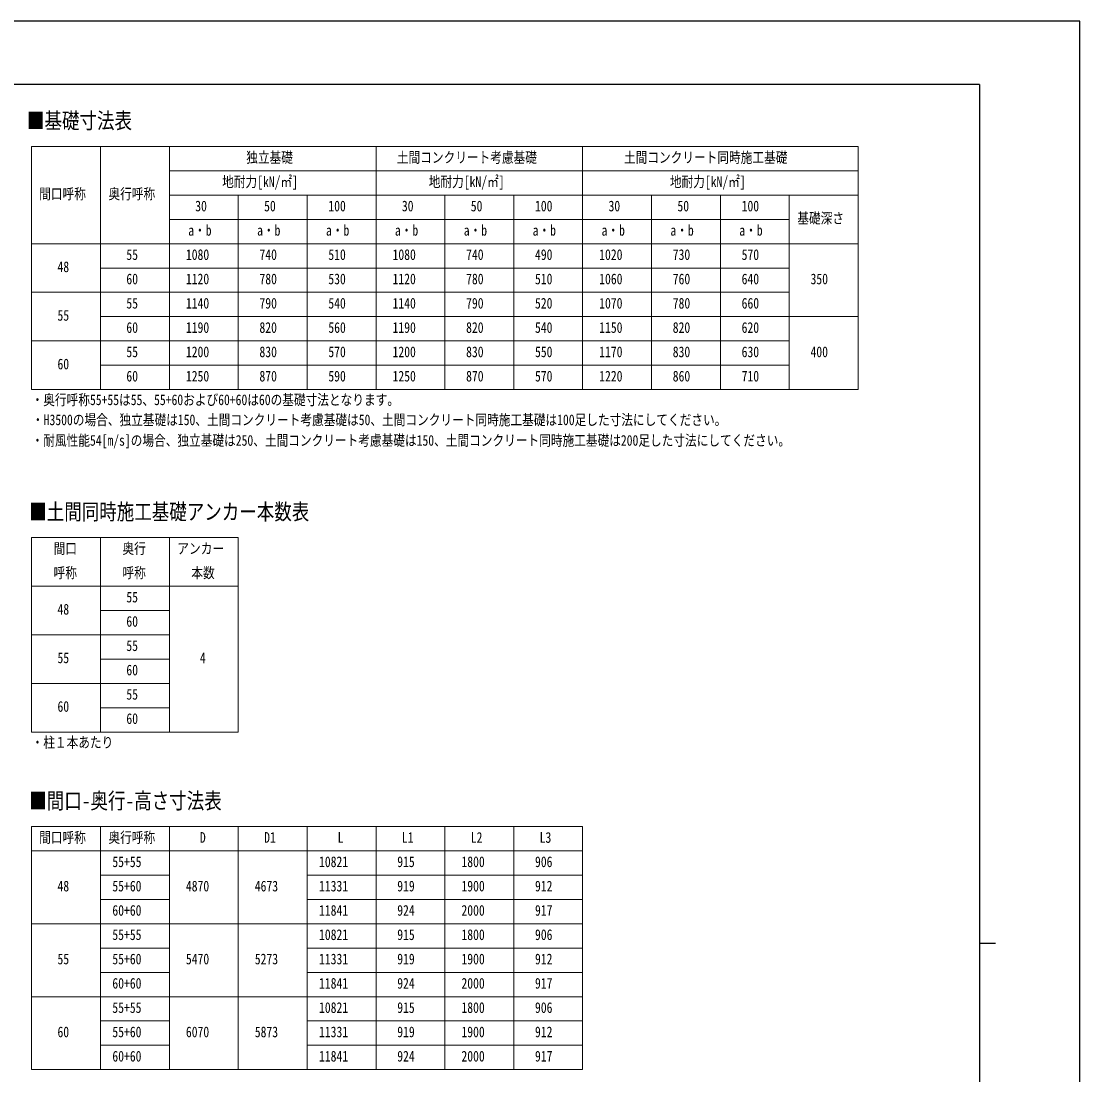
# Model space of a CAD drawing. Units: millimetres, scale not verified. Extents: x -16820 to 16820, y -11880 to 11880.
# Drawn here: x 3756 to 16820, y -1126 to 11880 of the extents above; entities that cross this region are included whole.
import ezdxf
from ezdxf.enums import TextEntityAlignment as Align

# ---------------------------------------------------------------- set-up
doc = ezdxf.new("R2010")
doc.units = ezdxf.units.MM
doc.header["$LTSCALE"] = 50
doc.layers.add('0-1_TABLE1', color=7, linetype='Continuous', lineweight=18)
doc.layers.add('0-2_USER1', color=3, linetype='Continuous')
doc.layers.add('0-7_YKK_ZWAK', color=7, linetype='Continuous')
doc.styles.add('ＭＳ ゴシック', font='')
doc.styles.get('ＭＳ ゴシック').set_extended_font_data('MS Gothic')

msp = doc.modelspace()

# ---------------------------------------------------------------- linework, layer by layer
at = {"layer": '0-1_TABLE1'}
for p, q in [((3885.08, 10333), (14085.08, 10333)), ((3885.08, 10333), (3885.08, 7333)), ((4735.08, 10333), (4735.08, 7333)), ((5585.08, 10333), (5585.08, 7333)), ((8135.08, 10333), (8135.08, 7333)), ((10685.08, 10333), (10685.08, 7333)), ((5585.08, 10033), (14085.08, 10033)), ((5585.08, 9733), (14085.08, 9733)), ((6435.08, 9733), (6435.08, 7333)), ((7285.08, 9733), (7285.08, 7333)), ((8985.08, 9733), (8985.08, 7333)), ((9835.08, 9733), (9835.08, 7333)), ((11535.08, 9733), (11535.08, 7333)), ((12385.08, 9733), (12385.08, 7333)), ((13235.08, 9733), (13235.08, 7333)), ((5585.08, 9433), (13235.08, 9433)), ((3885.08, 9133), (14085.08, 9133)), ((4735.08, 8833), (13235.08, 8833)), ((3885.08, 8533), (13235.08, 8533)), ((4735.08, 8233), (14085.08, 8233)), ((3885.08, 7933), (13235.08, 7933)), ((4735.08, 7633), (13235.08, 7633)), ((3885.08, 5506), (6435.08, 5506)), ((3885.08, 5506), (3885.08, 3106)), ((4735.08, 5506), (4735.08, 3106)), ((5585.08, 5506), (5585.08, 3106)), ((6435.08, 5506), (6435.08, 3106)), ((3885.08, 4906), (6435.08, 4906)), ((4735.08, 4606), (5585.08, 4606)), ((3885.08, 4306), (5585.08, 4306)), ((4735.08, 4006), (5585.08, 4006)), ((3885.08, 3706), (5585.08, 3706)), ((4735.08, 3406), (5585.08, 3406)), ((3885.08, 3106), (6435.08, 3106)), ((3885.08, 1939), (10685.08, 1939)), ((3885.08, 1939), (3885.08, -1061)), ((4735.08, 1939), (4735.08, -1061)), ((5585.08, 1939), (5585.08, -1061)), ((6435.08, 1939), (6435.08, -1061)), ((7285.08, 1939), (7285.08, -1061)), ((8135.08, 1939), (8135.08, -1061)), ((8985.08, 1939), (8985.08, -1061)), ((9835.08, 1939), (9835.08, -1061)), ((10685.08, 1939), (10685.08, -1061)), ((3885.08, 1639), (10685.08, 1639)), ((4735.08, 1339), (5585.08, 1339)), ((7285.08, 1339), (10685.08, 1339)), ((4735.08, 1039), (5585.08, 1039)), ((7285.08, 1039), (10685.08, 1039)), ((3885.08, 739), (10685.08, 739)), ((4735.08, 439), (5585.08, 439)), ((7285.08, 439), (10685.08, 439)), ((4735.08, 139), (5585.08, 139)), ((7285.08, 139), (10685.08, 139)), ((3885.08, -161), (10685.08, -161)), ((4735.08, -461), (5585.08, -461)), ((7285.08, -461), (10685.08, -461)), ((4735.08, -761), (5585.08, -761)), ((7285.08, -761), (10685.08, -761)), ((3885.08, -1061), (10685.08, -1061))]:
    msp.add_line(p, q, dxfattribs=at)
for points in [[(14085.08, 10333), (14085.08, 9733), (14085.08, 7333)], [(3885.08, 7333), (4735.08, 7333), (14085.08, 7333)]]:
    msp.add_lwpolyline(points, dxfattribs=at)
at = {"layer": '0-7_YKK_ZWAK'}
for p, q in [((15580.08, 11100), (-15619.92, 11100)), ((15580.08, 11100), (15580.08, -10100)), ((15580.08, 500), (15780.08, 500))]:
    msp.add_line(p, q, dxfattribs=at)
msp.add_lwpolyline([(-16820, -11880), (16820, -11880), (16820, 11880), (-16820, 11880)], close=True, dxfattribs=at)

# ---------------------------------------------------------------- texts
at = {"layer": '0-1_TABLE1', "style": 'ＭＳ ゴシック', "width": 0.8}
for s, p in [('独立基礎', (6533.68, 10093)), ('土間コンクリート考慮基礎', (8392.48, 10093)), ('土間コンクリート同時施工基礎', (11194.68, 10093)), ('地耐力[kN/㎡]', (6236.08, 9793)), ('地耐力[kN/㎡]', (8786.08, 9793)), ('地耐力[kN/㎡]', (11761.08, 9793)), ('間口呼称', (3978.88, 9643)), ('奥行呼称', (4833.68, 9643)), ('30', (5904.48, 9493)), ('50', (6754.48, 9493)), ('100', (7546.88, 9493)), ('30', (8454.48, 9493)), ('50', (9304.48, 9493)), ('100', (10096.88, 9493)), ('30', (11004.48, 9493)), ('50', (11854.48, 9493)), ('100', (12646.88, 9493)), ('基礎深さ', (13333.68, 9343)), ('a・b', (5818.08, 9193)), ('a・b', (6668.08, 9193)), ('a・b', (7518.08, 9193)), ('a・b', (8368.08, 9193)), ('a・b', (9218.08, 9193)), ('a・b', (10068.08, 9193)), ('a・b', (10918.08, 9193)), ('a・b', (11768.08, 9193)), ('a・b', (12618.08, 9193)), ('55', (5054.48, 8893)), ('1080', (5789.28, 8893)), ('740', (6696.88, 8893)), ('510', (7546.88, 8893)), ('1080', (8339.28, 8893)), ('740', (9246.88, 8893)), ('490', (10096.88, 8893)), ('1020', (10889.28, 8893)), ('730', (11796.88, 8893)), ('570', (12646.88, 8893)), ('48', (4204.48, 8743)), ('60', (5054.48, 8593)), ('1120', (5789.28, 8593)), ('780', (6696.88, 8593)), ('530', (7546.88, 8593)), ('1120', (8339.28, 8593)), ('780', (9246.88, 8593)), ('510', (10096.88, 8593)), ('1060', (10889.28, 8593)), ('760', (11796.88, 8593)), ('640', (12646.88, 8593)), ('350', (13496.88, 8593)), ('55', (5054.48, 8293)), ('1140', (5789.28, 8293)), ('790', (6696.88, 8293)), ('540', (7546.88, 8293)), ('1140', (8339.28, 8293)), ('790', (9246.88, 8293)), ('520', (10096.88, 8293)), ('1070', (10889.28, 8293)), ('780', (11796.88, 8293)), ('660', (12646.88, 8293)), ('55', (4204.48, 8143)), ('60', (5054.48, 7993)), ('1190', (5789.28, 7993)), ('820', (6696.88, 7993)), ('560', (7546.88, 7993)), ('1190', (8339.28, 7993)), ('820', (9246.88, 7993)), ('540', (10096.88, 7993)), ('1150', (10889.28, 7993)), ('820', (11796.88, 7993)), ('620', (12646.88, 7993)), ('55', (5054.48, 7693)), ('1200', (5789.28, 7693)), ('830', (6696.88, 7693)), ('570', (7546.88, 7693)), ('1200', (8339.28, 7693)), ('830', (9246.88, 7693)), ('550', (10096.88, 7693)), ('1170', (10889.28, 7693)), ('830', (11796.88, 7693)), ('630', (12646.88, 7693)), ('400', (13496.88, 7693)), ('60', (4204.48, 7543)), ('60', (5054.48, 7393)), ('1250', (5789.28, 7393)), ('870', (6696.88, 7393)), ('590', (7546.88, 7393)), ('1250', (8339.28, 7393)), ('870', (9246.88, 7393)), ('570', (10096.88, 7393)), ('1220', (10889.28, 7393)), ('860', (11796.88, 7393)), ('710', (12646.88, 7393)), ('間口', (4156.48, 5266)), ('奥行', (5006.48, 5266)), ('アンカー', (5683.68, 5266)), ('呼称', (4156.48, 4966)), ('呼称', (5006.48, 4966)), ('本数', (5856.48, 4966)), ('55', (5054.48, 4666)), ('48', (4204.48, 4516)), ('60', (5054.48, 4366)), ('55', (5054.48, 4066)), ('55', (4204.48, 3916)), ('4', (5962.08, 3916)), ('60', (5054.48, 3766)), ('55', (5054.48, 3466)), ('60', (4204.48, 3316)), ('60', (5054.48, 3166)), ('間口呼称', (3978.88, 1699)), ('奥行呼称', (4833.68, 1699)), ('D', (5962.08, 1699)), ('D1', (6754.48, 1699)), ('L', (7662.08, 1699)), ('L1', (8454.48, 1699)), ('L2', (9304.48, 1699)), ('L3', (10154.48, 1699)), ('10821', (7431.68, 1399)), ('915', (8396.88, 1399)), ('1800', (9189.28, 1399)), ('906', (10096.88, 1399)), ('55+55', (4881.68, 1399)), ('48', (4204.48, 1099)), ('55+60', (4881.68, 1099)), ('4870', (5789.28, 1099)), ('4673', (6639.28, 1099)), ('11331', (7431.68, 1099)), ('919', (8396.88, 1099)), ('1900', (9189.28, 1099)), ('912', (10096.88, 1099)), ('60+60', (4881.68, 799)), ('11841', (7431.68, 799)), ('924', (8396.88, 799)), ('2000', (9189.28, 799)), ('917', (10096.88, 799)), ('55+55', (4881.68, 499)), ('10821', (7431.68, 499)), ('915', (8396.88, 499)), ('1800', (9189.28, 499)), ('906', (10096.88, 499)), ('55', (4204.48, 199)), ('55+60', (4881.68, 199)), ('5470', (5789.28, 199)), ('5273', (6639.28, 199)), ('11331', (7431.68, 199)), ('919', (8396.88, 199)), ('1900', (9189.28, 199)), ('912', (10096.88, 199)), ('60+60', (4881.68, -101)), ('11841', (7431.68, -101)), ('924', (8396.88, -101)), ('2000', (9189.28, -101)), ('917', (10096.88, -101)), ('55+55', (4881.68, -401)), ('10821', (7431.68, -401)), ('915', (8396.88, -401)), ('1800', (9189.28, -401)), ('906', (10096.88, -401)), ('60', (4204.48, -701)), ('55+60', (4881.68, -701)), ('6070', (5789.28, -701)), ('5873', (6639.28, -701)), ('11331', (7431.68, -701)), ('919', (8396.88, -701)), ('1900', (9189.28, -701)), ('912', (10096.88, -701)), ('60+60', (4881.68, -1001)), ('11841', (7431.68, -1001)), ('924', (8396.88, -1001)), ('2000', (9189.28, -1001)), ('917', (10096.88, -1001))]:
    msp.add_text(s, height=132, dxfattribs=at).set_placement(p, align=Align.BOTTOM_LEFT)
at = {"layer": '0-2_USER1', "style": 'ＭＳ ゴシック', "width": 0.8}
for s, height, p in [('■基礎寸法表', 197.9, (3827.81, 10493.89)), ('・奥行呼称55+55は55、55+60および60+60は60の基礎寸法となります。', 132, (3885.08, 7101.2)), ('・H3500の場合、独立基礎は150、土間コンクリート考慮基礎は50、土間コンクリート同時施工基礎は100足した寸法にしてください。', 132, (3890.25, 6853.92)), ('・耐風性能54[m/s]の場合、独立基礎は250、土間コンクリート考慮基礎は150、土間コンクリート同時施工基礎は200足した寸法にしてください。', 132, (3885.08, 6600.05)), ('■土間同時施工基礎アンカー本数表', 197.9, (3856.28, 5666.52)), ('・柱１本あたり', 132, (3885.08, 2872.76)), ('■間口-奥行-高さ寸法表', 197.9, (3856.28, 2098.85))]:
    msp.add_text(s, height=height, dxfattribs=at).set_placement(p, align=Align.BOTTOM_LEFT)

doc.saveas('drawing.dxf')
